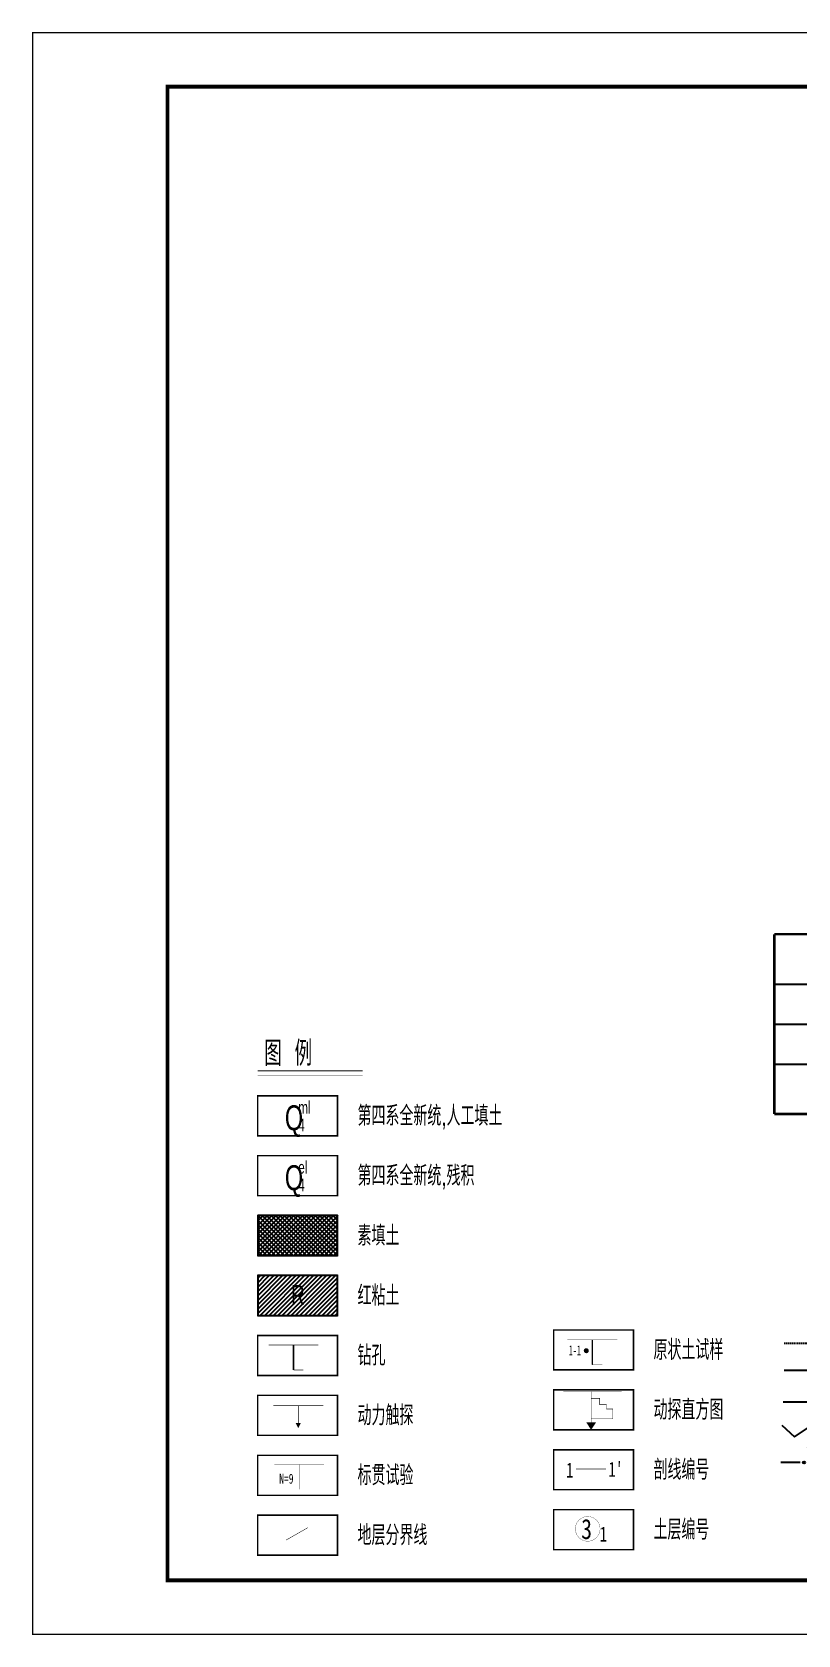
# Model space of a CAD drawing. Header units: millimetres. Extents: x 7577 to 20709, y -191 to 3630.
# Drawn here: x 9664.8 to 9818.3, y 470.1 to 791.2 of the extents above; entities that cross this region are included whole.
import ezdxf

# ---------------------------------------------------------------- set-up
doc = ezdxf.new("R2010")
doc.units = ezdxf.units.MM
doc.linetypes.add('DASHED2', pattern=[0.375, 0.25, -0.125])
for name, color, linetype in [('GiCAD_DongTan', 7, 'Continuous'), ('Gicad_pou_texts', 7, 'Continuous'), ('GiCAD_PouMian', 7, 'Continuous'), ('GiCAD_QuYang', 7, 'Continuous'), ('GiCAD_TLTuKuang', 7, 'Continuous'), ('GiCAD_TuLi', 7, 'Continuous'), ('GiCAD_WXP', 1, 'Continuous')]:
    doc.layers.add(name, color=color, linetype=linetype)
doc.styles.add('LZ_FONTS_FS', font='simfang.ttf', dxfattribs={"width": 0.7})
doc.styles.add('LZ_PMT_BZ', font='simfang.ttf', dxfattribs={"width": 0.7, "height": 3})
doc.styles.add('图例', font='ComFont.shx', dxfattribs={"width": 0.7, "height": 2, "bigfont": 'HZTXT12A.SHX'})
pattern_1 = [(45, (-592.32915, 78.45997), (-0.088388348, 0.088388348), [])]

# ---------------------------------------------------------------- blocks, each defined once
blk = doc.blocks.new('WipeoutBlock')
blk.add_wipeout([(0, 0), (0, 1), (1, 1), (1, 0)]).dxf.layer = 'GiCAD_QuYang'
blk = doc.blocks.new('tlgkzk')
for points, const_width in [([(2.17, 6.08), (12.17, 6.08)], 0.1), ([(7.17, 6.08), (7.17, 1.08)], 0.3), ([(7.17, 1.08), (9.17, 1.08)], 0.1)]:
    blk.add_lwpolyline(points, dxfattribs=dict(const_width=const_width))
blk = doc.blocks.new('tlgkdt')
at = {"const_width": 0.1}
for points in [[(3.13, 5.94), (13.13, 5.94)], [(8.13, 5.94), (8.13, 2.44)]]:
    blk.add_lwpolyline(points, dxfattribs=at)
blk.add_lwpolyline([(8.13, 1.44, 0, 1, 0), (8.13, 2.44, 1, 1, 0)], format="xyseb")
blk = doc.blocks.new('tlgkbg')
at = {"const_width": 0.1}
for points in [[(3.3, 6.16), (13.3, 6.16)], [(8.3, 6.16), (8.3, 1.16)]]:
    blk.add_lwpolyline(points, dxfattribs=at)
at = {"style": 'LZ_PMT_BZ', "width": 0.7}
blk.add_text('N=9', height=2, dxfattribs=at).set_placement((4.31, 2.32))
blk = doc.blocks.new('tlgkfcx')
blk.add_lwpolyline([(5.6, 2.97, 0, 0, 0), (5.69, 3.02, 0.1, 0.1, 0), (10.03, 5.5, 0.1, 0.1, 0)], format="xyseb")
blk = doc.blocks.new('tlgkyzt')
at = {"const_width": 0.1}
for points in [[(2.74, 6.02), (12.74, 6.02)], [(7.74, 1.02), (9.74, 1.02)]]:
    blk.add_lwpolyline(points, dxfattribs=at)
at = {"const_width": 0.5}
blk.add_lwpolyline([(6.28, 3.84, 1), (6.78, 3.84, 1)], format="xyb", close=True, dxfattribs=at)
blk.add_lwpolyline([(7.74, 6.02, 0.3, 0.3, 0), (7.74, 1.02, 0.1, 0.1, 0), (7.74, 1.02, 0.1, 0.1, 0)], format="xyseb")
at = {"style": 'LZ_FONTS_FS', "width": 0.6}
blk.add_text('1-1', height=2, dxfattribs=at).set_placement((3.01, 2.91))
blk = doc.blocks.new('tlgkdtzft')
at = {"const_width": 0.1}
for points in [[(1.92, 7.67), (13.62, 7.67)], [(7.5, 7.67), (7.5, 1.5)], [(7.44, 6.29), (9.21, 6.29), (9.21, 5.05), (10.58, 5.05), (10.58, 4.18), (11.85, 4.18), (11.85, 2.18), (7.44, 2.18)]]:
    blk.add_lwpolyline(points, dxfattribs=at)
blk.add_lwpolyline([(7.5, 0, 0, 2, 0), (7.5, 1.5, 2, 2, 0)], format="xyseb")
blk = doc.blocks.new('tlgkpxbh')
at = {"const_width": 0.1}
blk.add_lwpolyline([(4.48, 4.15), (10.48, 4.15)], dxfattribs=at)
at = {"style": 'LZ_PMT_BZ', "width": 0.7}
for s, p in [('1', (2.5, 2.43)), ("1'", (10.98, 2.6))]:
    blk.add_text(s, height=3, dxfattribs=at).set_placement(p)
blk = doc.blocks.new('tlgkdcbh')
at = {"const_width": 0.05}
blk.add_lwpolyline([(4.34, 4.16, 1), (9.29, 4.16, 1)], format="xyb", close=True, dxfattribs=at)
at = {"style": 'LZ_PMT_BZ'}
for s, height, width, p in [('3', 4, 0.8, (5.5, 2.12)), ('1', 3, 0.7, (9.24, 1.62))]:
    blk.add_text(s, height=height, dxfattribs=dict(at, width=width)).set_placement(p)
blk = doc.blocks.new('tl_spec')
at = {"layer": 'GiCAD_TLTuKuang'}
h = blk.add_hatch(dxfattribs=at)
h.set_pattern_fill('ANSI31', color=256, style=0)
h.set_pattern_definition(pattern_1)
h.paths.add_polyline_path([(6.58, -23.87), (8.4, -20.73), (4.77, -20.73)])
h = blk.add_hatch(dxfattribs=at)
h.set_pattern_fill('ANSI31', color=256, style=0)
h.set_pattern_definition(pattern_1)
edge = h.paths.add_edge_path()
edge.add_arc((6.58, -29.72), 0.97, 0, 360)
h = blk.add_hatch(dxfattribs=at)
h.set_pattern_fill('ANSI31', color=256, style=0)
h.set_pattern_definition(pattern_1)
h.paths.add_polyline_path([(5.91, -34.65), (7.34, -34.65), (7.34, -38.26), (5.91, -38.26)])
at = {"layer": 'GiCAD_TLTuKuang', "linetype": 'DASHED2'}
blk.add_line((0, 0), (28.68, 0), dxfattribs=at)
at = {"layer": 'GiCAD_TLTuKuang'}
for p, q in [((28.68, -5.47), (0, -5.47)), ((13.56, -5.47), (13.56, -41.67)), ((-0.2, -11.74), (14.08, -11.74)), ((2.04, -18.77), (6.26, -15.96)), ((6.26, -15.96), (9.26, -19.04)), ((-0.46, -16.39), (2.04, -18.77)), ((9.26, -19.04), (13.32, -16.51)), ((13.32, -16.51), (14.26, -17.17)), ((4.77, -20.73), (8.4, -20.73)), ((6.58, -23.87), (4.77, -20.73)), ((6.58, -23.87), (8.4, -20.73)), ((3.17, -23.87), (-0.65, -23.87)), ((8.67, -23.87), (4.86, -23.87)), ((15.13, -23.87), (11.9, -23.87))]:
    blk.add_line(p, q, dxfattribs=at)
blk.add_lwpolyline([(5.91, -34.65), (7.34, -34.65), (7.34, -38.26), (5.91, -38.26)], close=True, dxfattribs=at)
for centre, radius in [((3.98, -23.87), 0.22), ((10.22, -23.87), 0.22), ((6.58, -29.72), 0.97)]:
    blk.add_circle(centre, radius, dxfattribs=at)
at = {"layer": 'GiCAD_TLTuKuang', "color": 7, "style": 'LZ_FONTS_FS', "width": 0.7}
for s, p in [('原始地面线', (31.29, -1.6)), ('实际地面线', (31.29, -7.85)), ('分层界线及标高', (31.29, -13.58)), ('分层界线及标高', (31.29, -19.83)), ('静止水位深度及标高', (31.29, -25.82)), ('取原状土试样位置', (31.29, -32.07)), ('取岩石试样位置', (31.29, -38.66))]:
    blk.add_text(s, height=4, dxfattribs=at).set_placement(p)
at = {"layer": 'GiCAD_TLTuKuang', "linetype": 'DASHED2', "style": 'LZ_FONTS_FS', "width": 0.7}
for s, p in [('6.80-2052.19', (14.6, -13.02)), ('6.80-2052.19', (14.6, -18.75)), ('4.50-2055.45', (16.42, -24.74))]:
    blk.add_text(s, height=1.8229, dxfattribs=at).set_placement(p)

msp = doc.modelspace()

# ---------------------------------------------------------------- hatches: boundary and pattern name
at = {"layer": 'GiCAD_TuLi'}
h = msp.add_hatch(dxfattribs=at)
h.set_pattern_fill('GKSTT', scale=0.125, style=0, pattern_type=2)
h.set_pattern_definition([(45, (3838.0845, -850.0122), (-0.44194174, 0.44194174), []), (135, (3838.0845, -850.0122), (-0.44194174, -0.44194174), [])])
h.paths.add_polyline_path([(9710.07, 546.12), (9726.07, 546.12), (9726.07, 554.12), (9710.07, 554.12)])
h = msp.add_hatch(dxfattribs=at)
h.set_pattern_fill('GKHNT', scale=0.125, style=0, pattern_type=2)
h.set_pattern_definition([(45, (3838.0845, -850.0122), (-0.44194174, 0.44194174), [])])
h.paths.add_polyline_path([(9710.07, 534.12), (9726.07, 534.12), (9726.07, 542.12), (9710.07, 542.12)])

# ---------------------------------------------------------------- linework, layer by layer
at = {"layer": 'GiCAD_PouMian'}
for points, const_width in [([(9664.97, 470.28), (10118.57, 470.28), (10118.57, 791.04), (9664.97, 791.04), (9664.97, 470.28)], 0.27), ([(9691.97, 481.08), (10107.77, 481.08), (10107.77, 780.24), (9691.97, 780.24), (9691.97, 481.08), (10107.77, 481.08)], 0.756)]:
    msp.add_lwpolyline(points, dxfattribs=dict(at, const_width=const_width))
at = {"layer": 'GiCAD_TuLi', "color": 7, "flags": 128}
for points, const_width in [([(9710.07, 583.12), (9731.07, 583.12)], 0.2), ([(9710.07, 582.12), (9731.07, 582.12)], 0.01)]:
    msp.add_lwpolyline(points, dxfattribs=dict(at, const_width=const_width))
at = {"layer": 'GiCAD_TuLi', "color": 7, "const_width": 0.3, "flags": 128}
for points in [[(9710.07, 570.12), (9726.07, 570.12), (9726.07, 578.12), (9710.07, 578.12)], [(9710.07, 558.12), (9726.07, 558.12), (9726.07, 566.12), (9710.07, 566.12)], [(9710.07, 546.12), (9726.07, 546.12), (9726.07, 554.12), (9710.07, 554.12)], [(9710.07, 534.12), (9726.07, 534.12), (9726.07, 542.12), (9710.07, 542.12)], [(9710.07, 522.12), (9726.07, 522.12), (9726.07, 530.12), (9710.07, 530.12)], [(9769.39, 523.23), (9785.39, 523.23), (9785.39, 531.23), (9769.39, 531.23)], [(9710.07, 510.12), (9726.07, 510.12), (9726.07, 518.12), (9710.07, 518.12)], [(9769.39, 511.23), (9785.39, 511.23), (9785.39, 519.23), (9769.39, 519.23)], [(9769.39, 499.23), (9785.39, 499.23), (9785.39, 507.23), (9769.39, 507.23)], [(9710.07, 498.12), (9726.07, 498.12), (9726.07, 506.12), (9710.07, 506.12)], [(9769.39, 487.23), (9785.39, 487.23), (9785.39, 495.23), (9769.39, 495.23)], [(9710.07, 486.12), (9726.07, 486.12), (9726.07, 494.12), (9710.07, 494.12)]]:
    msp.add_lwpolyline(points, close=True, dxfattribs=at)
at = {"layer": 'GiCAD_TuLi'}
for points in [[(9710.07, 546.12), (9726.07, 546.12), (9726.07, 554.12), (9710.07, 554.12)], [(9710.07, 534.12), (9726.07, 534.12), (9726.07, 542.12), (9710.07, 542.12)]]:
    msp.add_lwpolyline(points, close=True, dxfattribs=at)
at = {"layer": 'GiCAD_WXP', "color": 1, "const_width": 0.5}
for points in [[(9813.62, 610.48), (9986.53, 610.48)], [(9813.62, 574.48), (9986.53, 574.48)]]:
    msp.add_lwpolyline(points, dxfattribs=at)
at = {"layer": 'GiCAD_WXP', "color": 1}
for points in [[(9813.62, 600.48), (9986.53, 600.48)], [(9813.62, 592.48), (9986.53, 592.48)], [(9813.62, 584.48), (9986.53, 584.48)]]:
    msp.add_lwpolyline(points, dxfattribs=at)

# ---------------------------------------------------------------- block references
at = {"layer": 'GiCAD_TuLi'}
for name, p in [('tl_spec', (9815.58, 528.56)), ('tlgkzk', (9710.07, 522.12)), ('tlgkyzt', (9769.39, 523.23)), ('tlgkdtzft', (9769.39, 511.23)), ('tlgkdt', (9710.07, 510.12)), ('tlgkbg', (9710.07, 498.12)), ('tlgkpxbh', (9769.39, 499.23)), ('tlgkfcx', (9710.07, 486.12)), ('tlgkdcbh', (9769.39, 487.23))]:
    msp.add_blockref(name, p, dxfattribs=at)

# ---------------------------------------------------------------- texts
at = {"layer": 'GiCAD_TuLi', "color": 7, "style": '图例', "width": 0.7}
for s, height, p in [(' 图  例 ', 5, (9710.07, 584.12)), ('Q', 5, (9715.51, 571.22)), ('ml', 2.5, (9718.19, 574.55)), ('第四系全新统,人工填土', 4, (9730.07, 572.12)), ('4', 2.5, (9718.19, 571.02)), ('el', 2.5, (9718.19, 562.55)), ('Q', 5, (9715.51, 559.22)), ('第四系全新统,残积', 4, (9730.07, 560.12)), ('4', 2.5, (9718.19, 559.02)), ('素填土', 4, (9730.07, 548.12)), ('R', 4, (9716.77, 536.22)), ('红粘土', 4, (9730.07, 536.12)), ('钻孔', 4, (9730.07, 524.12)), ('原状土试样', 4, (9789.39, 525.23)), ('动探直方图', 4, (9789.39, 513.23)), ('动力触探', 4, (9730.07, 512.12)), ('标贯试验', 4, (9730.07, 500.12)), ('剖线编号', 4, (9789.39, 501.23)), ('地层分界线', 4, (9730.07, 488.12)), ('土层编号', 4, (9789.39, 489.23))]:
    msp.add_text(s, height=height, dxfattribs=at).set_placement(p)

# ---------------------------------------------------------------- next in the draw order: block references
at = {"layer": 'GiCAD_DongTan', "xscale": 8.768000092378497, "yscale": 3.191891891891896}
msp.add_blockref('WipeoutBlock', (9803.08, 594.5), dxfattribs=at)
at = {"layer": 'Gicad_pou_texts'}
for p, xscale, yscale in [((9805.77, 685.93), 3.200000019999061, 3.200000020000198), ((9782.84, 679.95), 12.02378378378416, 2.702702702702664), ((9805.77, 674.3), 3.200000019999061, 3.200000020000198), ((9782.84, 665.45), 12.02378378378416, 2.702702702702664), ((9796.51, 652.05), 1.368648648649651, 2.324324324324107), ((9805.77, 651.55), 3.200000019999061, 3.200000020000198), ((9782.84, 636.95), 12.99243243243309, 2.702702702702664)]:
    msp.add_blockref('WipeoutBlock', p, dxfattribs=dict(at, xscale=xscale, yscale=yscale))

# ---------------------------------------------------------------- next in the draw order: linework, layer by layer
at = {"layer": 'GiCAD_WXP', "color": 1, "const_width": 0.5}
msp.add_lwpolyline([(9813.62, 610.48), (9813.62, 574.48)], dxfattribs=at)

# ---------------------------------------------------------------- next in the draw order: block references
at = {"layer": 'Gicad_pou_texts'}
for p, xscale, yscale in [((9799.58, 686.07), 6.211891891892447, 3.113513513513408), ((9797.64, 674.46), 8.149189189190292, 3.059459459459231), ((9799.58, 651.69), 6.211891891892447, 3.113513513513408)]:
    msp.add_blockref('WipeoutBlock', p, dxfattribs=dict(at, xscale=xscale, yscale=yscale))

# ---------------------------------------------------------------- next in the draw order: block references
at = {"layer": 'Gicad_pou_texts', "xscale": 2.731027073216137, "yscale": 3.315675672324642}
for p in [(9796.04, 685.93), (9794.1, 674.3)]:
    msp.add_blockref('WipeoutBlock', p, dxfattribs=at)

doc.saveas('drawing.dxf')
